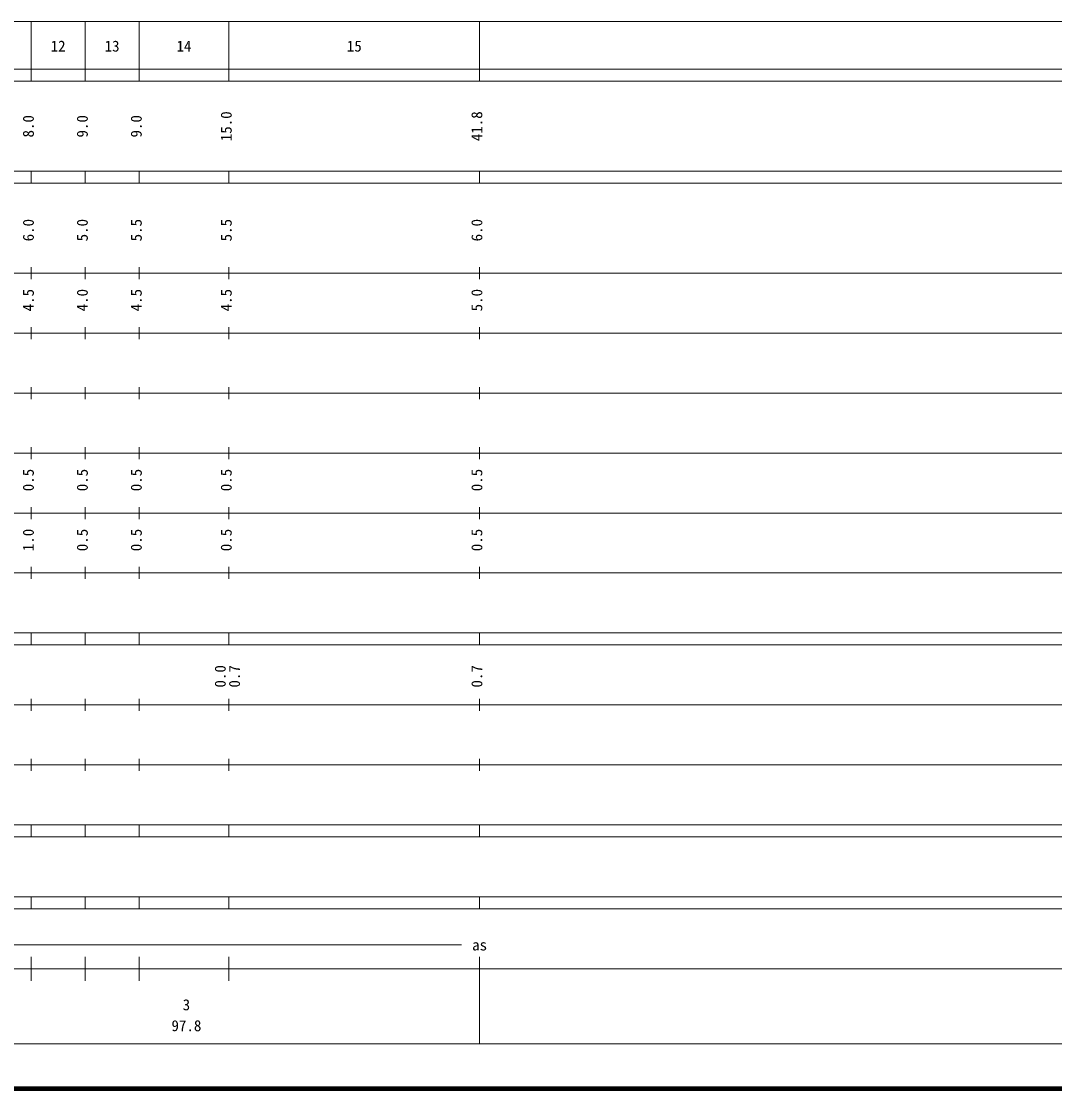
# Model space of a CAD drawing. Units: millimetres on the paper, enlarged 1000 times. Extents: x 40000 to 680000, y 20000 to 380000.
# Drawn here: x 289369 to 461707, y 20000 to 198000 of the extents above; entities that cross this region are included whole.
import ezdxf
from ezdxf.enums import TextEntityAlignment as Align

# ---------------------------------------------------------------- set-up
doc = ezdxf.new("R2010")
doc.units = ezdxf.units.MM
doc.header["$LTSCALE"] = 1000
doc.layers.add('M-TTL', color=2, linetype='Continuous', lineweight=140)
doc.layers.add('M-TTL-BAND', color=7, linetype='Continuous', lineweight=13)
doc.styles.add('ＭＳ ゴシック', font='')
doc.styles.get('ＭＳ ゴシック').set_extended_font_data('MS Gothic')

msp = doc.modelspace()

# ---------------------------------------------------------------- linework, layer by layer
at = {"layer": 'M-TTL'}
msp.add_line((40000, 20000), (680000, 20000), dxfattribs=at)
at = {"layer": 'M-TTL-BAND'}
for p, q in [((68000, 198000), (579000, 198000)), ((291000, 188000), (291000, 198000)), ((300000, 188000), (300000, 198000)), ((309000, 188000), (309000, 198000)), ((324000, 188000), (324000, 198000)), ((365800, 188000), (365800, 198000)), ((40000, 190000), (579000, 190000)), ((40000, 188000), (579000, 188000)), ((40000, 173000), (579000, 173000)), ((291000, 171000), (291000, 173000)), ((300000, 171000), (300000, 173000)), ((309000, 171000), (309000, 173000)), ((324000, 171000), (324000, 173000)), ((365800, 171000), (365800, 173000)), ((40000, 171000), (579000, 171000)), ((291000, 155000), (291000, 157000)), ((300000, 155000), (300000, 157000)), ((309000, 155000), (309000, 157000)), ((324000, 155000), (324000, 157000)), ((365800, 155000), (365800, 157000)), ((40000, 156000), (579000, 156000)), ((46000, 146000), (579000, 146000)), ((291000, 145000), (291000, 147000)), ((300000, 145000), (300000, 147000)), ((309000, 145000), (309000, 147000)), ((324000, 145000), (324000, 147000)), ((365800, 145000), (365800, 147000)), ((52000, 136000), (579000, 136000)), ((291000, 135000), (291000, 137000)), ((300000, 135000), (300000, 137000)), ((309000, 135000), (309000, 137000)), ((324000, 135000), (324000, 137000)), ((365800, 135000), (365800, 137000)), ((291000, 125000), (291000, 127000)), ((300000, 125000), (300000, 127000)), ((309000, 125000), (309000, 127000)), ((324000, 125000), (324000, 127000)), ((365800, 125000), (365800, 127000)), ((46000, 126000), (579000, 126000)), ((52000, 116000), (579000, 116000)), ((291000, 115000), (291000, 117000)), ((300000, 115000), (300000, 117000)), ((309000, 115000), (309000, 117000)), ((324000, 115000), (324000, 117000)), ((365800, 115000), (365800, 117000)), ((291000, 105000), (291000, 107000)), ((300000, 105000), (300000, 107000)), ((309000, 105000), (309000, 107000)), ((324000, 105000), (324000, 107000)), ((365800, 105000), (365800, 107000)), ((46000, 106000), (579000, 106000)), ((40000, 96000), (579000, 96000)), ((291000, 94000), (291000, 96000)), ((300000, 94000), (300000, 96000)), ((309000, 94000), (309000, 96000)), ((324000, 94000), (324000, 96000)), ((365800, 94000), (365800, 96000)), ((40000, 94000), (579000, 94000)), ((49000, 84000), (579000, 84000)), ((291000, 83000), (291000, 85000)), ((300000, 83000), (300000, 85000)), ((309000, 83000), (309000, 85000)), ((324000, 83000), (324000, 85000)), ((365800, 83000), (365800, 85000)), ((291000, 73000), (291000, 75000)), ((300000, 73000), (300000, 75000)), ((309000, 73000), (309000, 75000)), ((324000, 73000), (324000, 75000)), ((365800, 73000), (365800, 75000)), ((40000, 74000), (579000, 74000)), ((40000, 64000), (579000, 64000)), ((291000, 62000), (291000, 64000)), ((300000, 62000), (300000, 64000)), ((309000, 62000), (309000, 64000)), ((324000, 62000), (324000, 64000)), ((365800, 62000), (365800, 64000)), ((40000, 62000), (579000, 62000)), ((40000, 52000), (579000, 52000)), ((291000, 50000), (291000, 52000)), ((300000, 50000), (300000, 52000)), ((309000, 50000), (309000, 52000)), ((324000, 50000), (324000, 52000)), ((365800, 50000), (365800, 52000)), ((40000, 50000), (579000, 50000)), ((71000, 44000), (362800, 44000)), ((291000, 38000), (291000, 42000)), ((300000, 38000), (300000, 42000)), ((309000, 38000), (309000, 42000)), ((324000, 38000), (324000, 42000)), ((365800, 27500), (365800, 42000)), ((40000, 40000), (579000, 40000)), ((68000, 27500), (579000, 27500))]:
    msp.add_line(p, q, dxfattribs=at)

# ---------------------------------------------------------------- texts
at = {"layer": 'M-TTL-BAND', "style": 'ＭＳ ゴシック'}
for s, p in [('12', (295500, 192405)), ('13', (304500, 192405)), ('14', (316500, 192405)), ('15', (344900, 192405)), ('as', (365800, 42500)), ('3', (316900, 32523)), ('97.8', (316900, 29033))]:
    msp.add_text(s, height=1833, dxfattribs=at).set_placement(p, align=Align.BOTTOM_CENTER)
for s, p in [('8.0', (292000, 180500)), ('9.0', (301000, 180500)), ('9.0', (310000, 180500)), ('15.0', (325000, 180500)), ('41.8', (366800, 180500)), ('6.0', (292000, 163174)), ('5.0', (301000, 163174)), ('5.5', (310000, 163174)), ('5.5', (325000, 163174)), ('6.0', (366800, 163174)), ('4.5', (292000, 151500)), ('4.0', (301000, 151500)), ('4.5', (310000, 151500)), ('4.5', (325000, 151500)), ('5.0', (366800, 151500)), ('0.5', (292000, 121500)), ('0.5', (301000, 121500)), ('0.5', (310000, 121500)), ('0.5', (325000, 121500)), ('0.5', (366800, 121500)), ('1.0', (292000, 111500)), ('0.5', (301000, 111500)), ('0.5', (310000, 111500)), ('0.5', (325000, 111500)), ('0.5', (366800, 111500)), ('0.0', (324000, 88764)), ('0.7', (326370, 88764)), ('0.7', (366800, 88764))]:
    msp.add_text(s, height=1833, rotation=90, dxfattribs=at).set_placement(p, align=Align.BOTTOM_CENTER)

doc.saveas('drawing.dxf')
